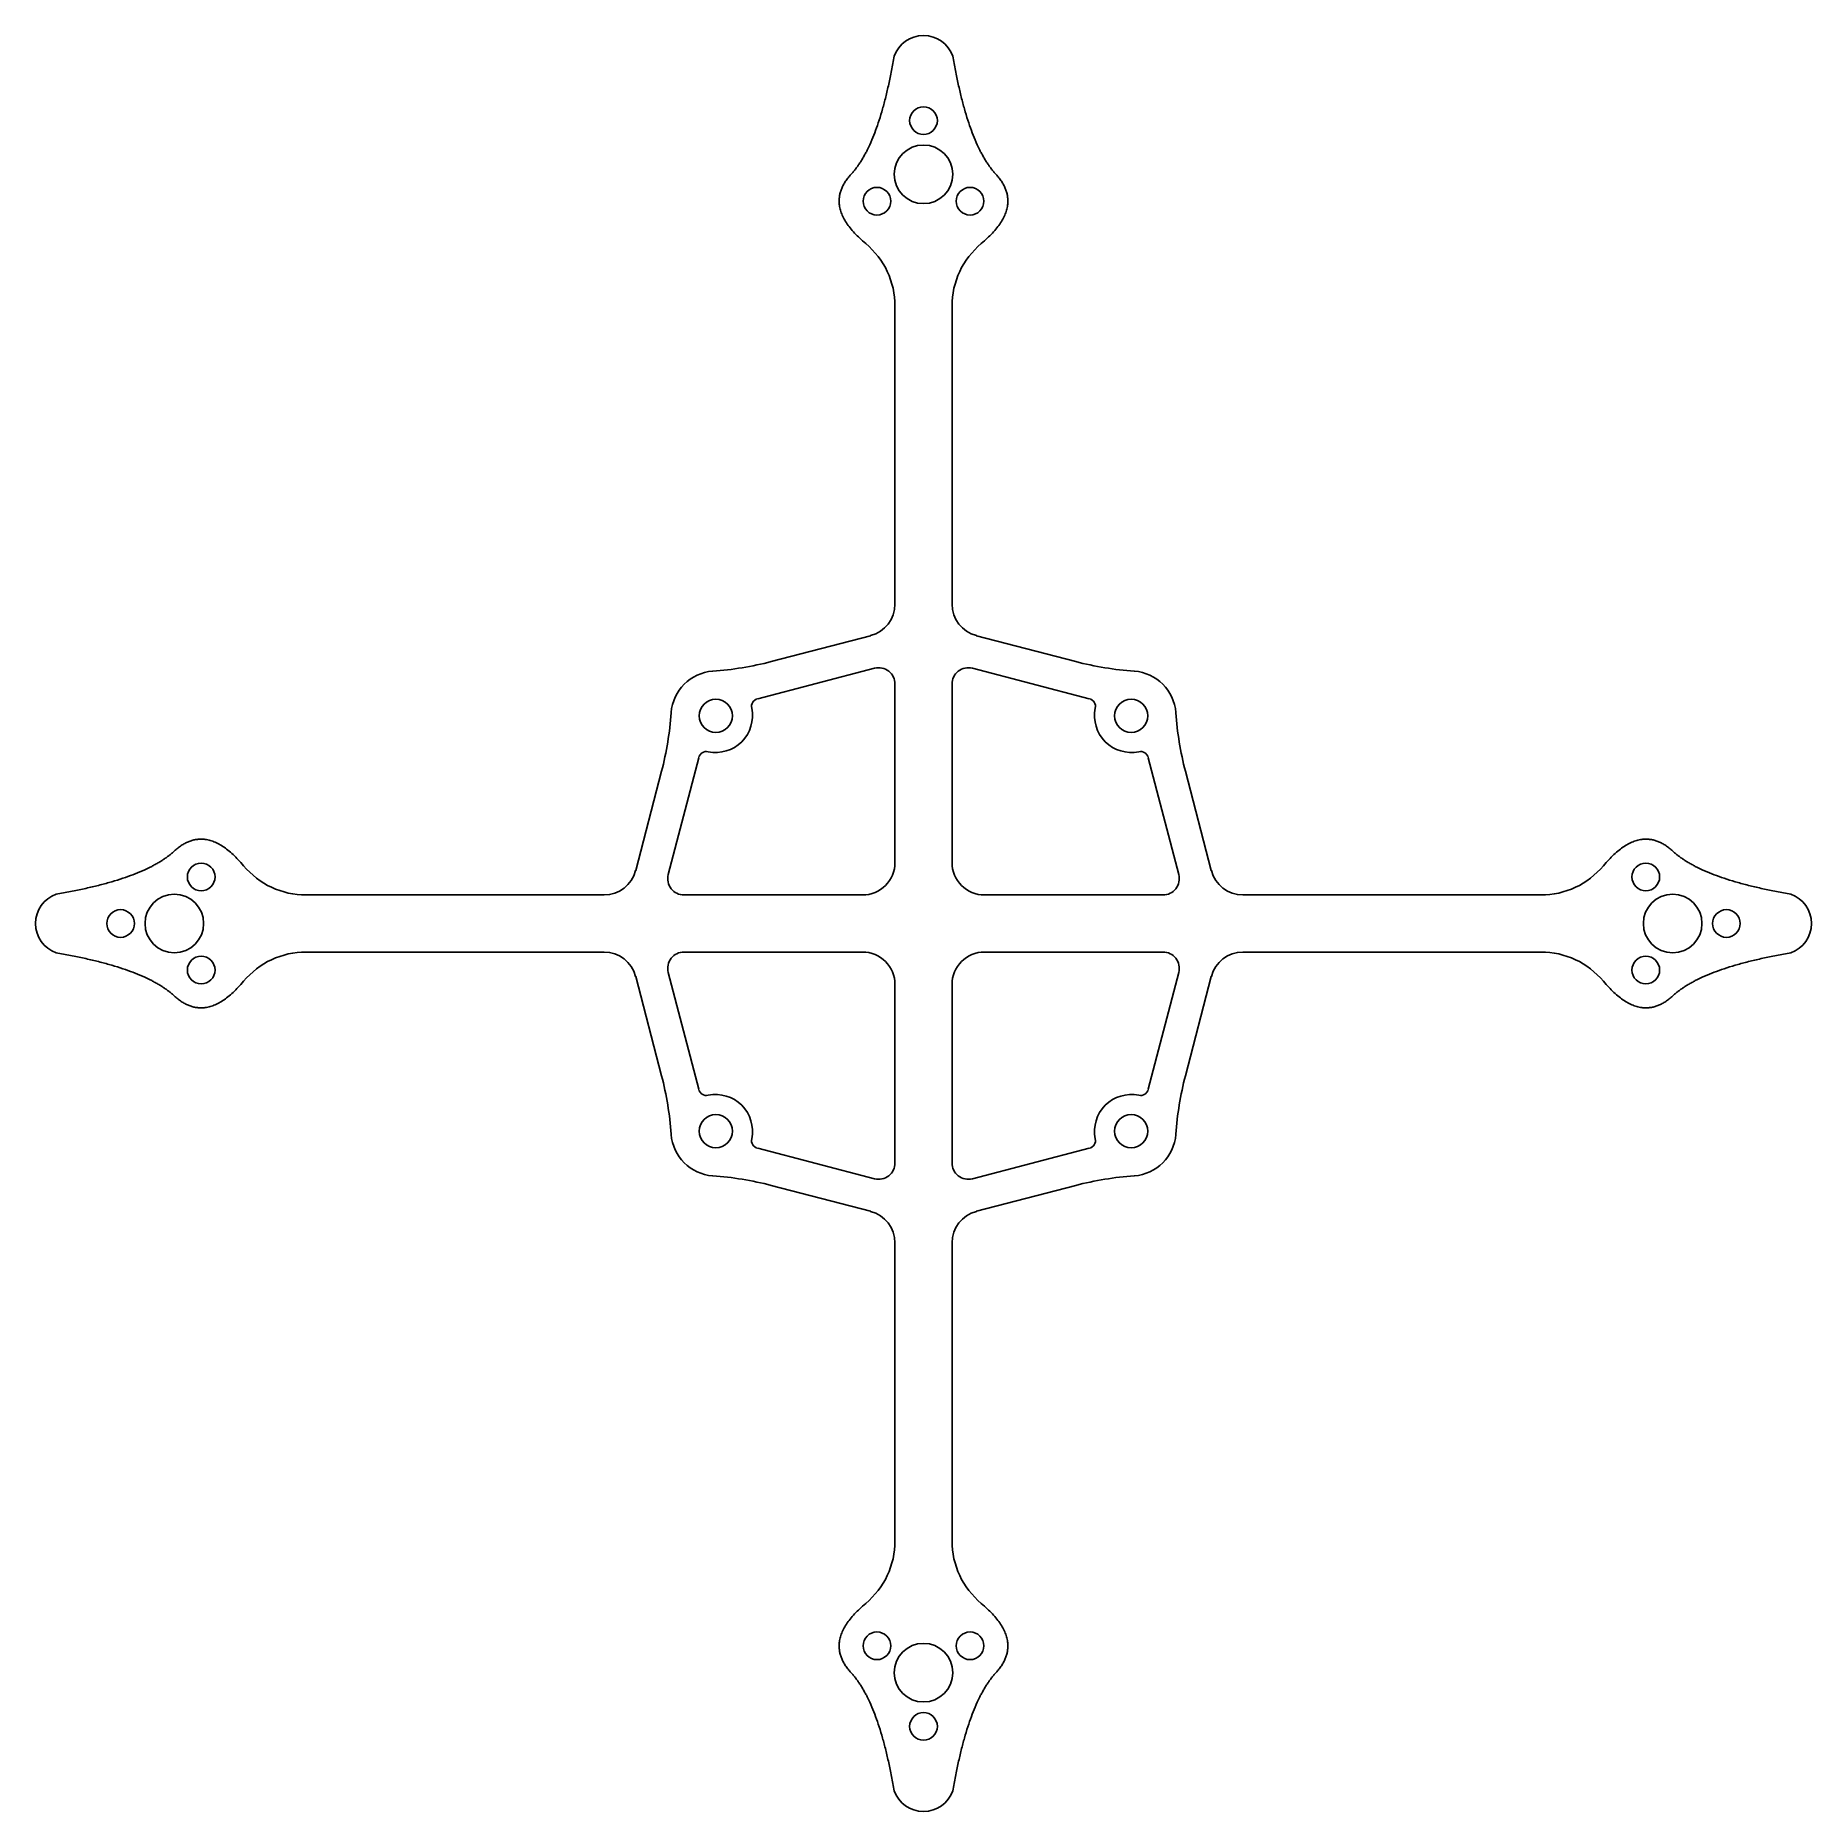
# Model space of a CAD drawing. Extents: x -55 to 55, y -55 to 55.
import ezdxf

# ---------------------------------------------------------------- set-up
doc = ezdxf.new("R2010")
doc.units = 0
doc.layers.add('VISIBLE', color=7, linetype='CONTINUOUS')

msp = doc.modelspace()

# ---------------------------------------------------------------- linework, layer by layer
at = {"layer": 'VISIBLE'}
for p, q in [((-1.75, 19.61), (-1.75, 37.91)), ((1.75, 19.61), (1.75, 37.91)), ((-9.35, 16.09), (-3.25, 17.67)), ((9.35, 16.09), (3.25, 17.67)), ((-3, 15.67), (-10.18, 13.8)), ((10.18, 13.8), (3, 15.67)), ((-1.75, 3.75), (-1.75, 14.7)), ((1.75, 14.7), (1.75, 3.75)), ((-13.8, 10.18), (-15.67, 3)), ((15.67, 3), (13.8, 10.18)), ((-16.09, 9.35), (-17.67, 3.25)), ((16.09, 9.35), (17.67, 3.25)), ((-19.61, 1.75), (-37.91, 1.75)), ((-14.7, 1.75), (-3.75, 1.75)), ((3.75, 1.75), (14.7, 1.75)), ((19.61, 1.75), (37.91, 1.75)), ((-19.61, -1.75), (-37.91, -1.75)), ((-3.75, -1.75), (-14.7, -1.75)), ((3.75, -1.75), (14.7, -1.75)), ((19.61, -1.75), (37.91, -1.75)), ((-16.09, -9.35), (-17.67, -3.25)), ((-15.67, -3), (-13.8, -10.18)), ((13.8, -10.18), (15.67, -3)), ((16.09, -9.35), (17.67, -3.25)), ((-1.75, -3.75), (-1.75, -14.7)), ((1.75, -3.75), (1.75, -14.7)), ((-10.18, -13.8), (-3, -15.67)), ((3, -15.67), (10.18, -13.8)), ((-9.35, -16.09), (-3.25, -17.67)), ((9.35, -16.09), (3.25, -17.67)), ((-1.75, -19.61), (-1.75, -37.91)), ((1.75, -19.61), (1.75, -37.91))]:
    msp.add_line(p, q, dxfattribs=at)
for centre, radius in [((0, 49.3), 0.85), ((0, 46), 1.8), ((-2.86, 44.35), 0.85), ((2.86, 44.35), 0.85), ((-12.75, 12.75), 1.02), ((12.75, 12.75), 1.02), ((-44.35, 2.86), 0.85), ((44.35, 2.86), 0.85), ((-46, 0), 1.8), ((46, 0), 1.8), ((-49.3, 0), 0.85), ((49.3, 0), 0.85), ((-44.35, -2.86), 0.85), ((44.35, -2.86), 0.85), ((-12.75, -12.75), 1.02), ((12.75, -12.75), 1.02), ((-2.86, -44.35), 0.85), ((2.86, -44.35), 0.85), ((0, -46), 1.8), ((0, -49.3), 0.85)]:
    msp.add_circle(centre, radius, dxfattribs=at)
for centre, radius, start, end in [((0, 52.6), 1.92, 20.0098, 159.9902), ((-6.75, 37.91), 5, 0, 50.1498), ((6.75, 37.91), 5, 129.8502, 180), ((-3.75, 19.61), 2, 284.5808, 0), ((3.75, 19.61), 2, 180, 255.4192), ((-12.75, 12.75), 2.75, 94.1139, 175.8861), ((-14.38, 35.44), 20, 274.1139, 284.5808), ((-2.75, 14.7), 1, 0, 104.5808), ((2.75, 14.7), 1, 75.4192, 180), ((14.38, 35.44), 20, 255.4192, 265.8861), ((12.75, 12.75), 2.75, 4.1139, 85.8861), ((-12.75, 12.75), 2.25, 258.0986, 11.9014), ((-10.06, 13.32), 0.5, 104.5808, 191.9014), ((10.06, 13.32), 0.5, 348.0986, 75.4192), ((12.75, 12.75), 2.25, 168.0986, 281.9014), ((-35.44, 14.38), 20, 345.4192, 355.8861), ((35.44, 14.38), 20, 184.1139, 194.5808), ((-13.32, 10.06), 0.5, 78.0986, 165.4192), ((13.32, 10.06), 0.5, 14.5808, 101.9014), ((-37.91, 6.75), 5, 219.8502, 270), ((-3.75, 3.75), 2, 270, 0), ((3.75, 3.75), 2, 180, 270), ((37.91, 6.75), 5, 270, 320.1498), ((-19.61, 3.75), 2, 270, 345.4192), ((-14.7, 2.75), 1, 165.4192, 270), ((14.7, 2.75), 1, 270, 14.5808), ((19.61, 3.75), 2, 194.5808, 270), ((-52.6, 0), 1.92, 110.0098, 249.9902), ((52.6, 0), 1.92, 290.0098, 69.9902), ((-37.91, -6.75), 5, 90, 140.1498), ((-19.61, -3.75), 2, 14.5808, 90), ((-14.7, -2.75), 1, 90, 194.5808), ((-3.75, -3.75), 2, 0, 90), ((3.75, -3.75), 2, 90, 180), ((14.7, -2.75), 1, 345.4192, 90), ((19.61, -3.75), 2, 90, 165.4192), ((37.91, -6.75), 5, 39.8502, 90), ((-35.44, -14.38), 20, 4.1139, 14.5808), ((35.44, -14.38), 20, 165.4192, 175.8861), ((-13.32, -10.06), 0.5, 194.5808, 281.9014), ((-12.75, -12.75), 2.25, 348.0986, 101.9014), ((12.75, -12.75), 2.25, 78.0986, 191.9014), ((13.32, -10.06), 0.5, 258.0986, 345.4192), ((-12.75, -12.75), 2.75, 184.1139, 265.8861), ((12.75, -12.75), 2.75, 274.1139, 355.8861), ((-10.06, -13.32), 0.5, 168.0986, 255.4192), ((10.06, -13.32), 0.5, 284.5808, 11.9014), ((-2.75, -14.7), 1, 255.4192, 0), ((2.75, -14.7), 1, 180, 284.5808), ((-14.38, -35.44), 20, 75.4192, 85.8861), ((14.38, -35.44), 20, 94.1139, 104.5808), ((-3.75, -19.61), 2, 0, 75.4192), ((3.75, -19.61), 2, 104.5808, 180), ((-6.75, -37.91), 5, 309.8502, 0), ((6.75, -37.91), 5, 180, 230.1498), ((0, -52.6), 1.92, 200.0098, 339.9902)]:
    msp.add_arc(centre, radius, start, end, dxfattribs=at)
for points in [[(-4.45, 46), (-2.7, 47.89), (-1.81, 53.26)], [(4.45, 46), (2.7, 47.89), (1.81, 53.26)], [(-3.55, 41.75), (-6.27, 44.03), (-4.45, 46)], [(3.55, 41.75), (6.27, 44.03), (4.45, 46)], [(-46, 4.45), (-47.89, 2.7), (-53.26, 1.81)], [(-41.75, 3.55), (-44.03, 6.27), (-46, 4.45)], [(41.75, 3.55), (44.03, 6.27), (46, 4.45)], [(46, 4.45), (47.89, 2.7), (53.26, 1.81)], [(-46, -4.45), (-47.89, -2.7), (-53.26, -1.81)], [(46, -4.45), (47.89, -2.7), (53.26, -1.81)], [(-41.75, -3.55), (-44.03, -6.27), (-46, -4.45)], [(41.75, -3.55), (44.03, -6.27), (46, -4.45)], [(-3.55, -41.75), (-6.27, -44.03), (-4.45, -46)], [(3.55, -41.75), (6.27, -44.03), (4.45, -46)], [(-4.45, -46), (-2.7, -47.89), (-1.81, -53.26)], [(4.45, -46), (2.7, -47.89), (1.81, -53.26)]]:
    msp.add_open_spline(points, degree=2, dxfattribs=at)

doc.saveas('drawing.dxf')
